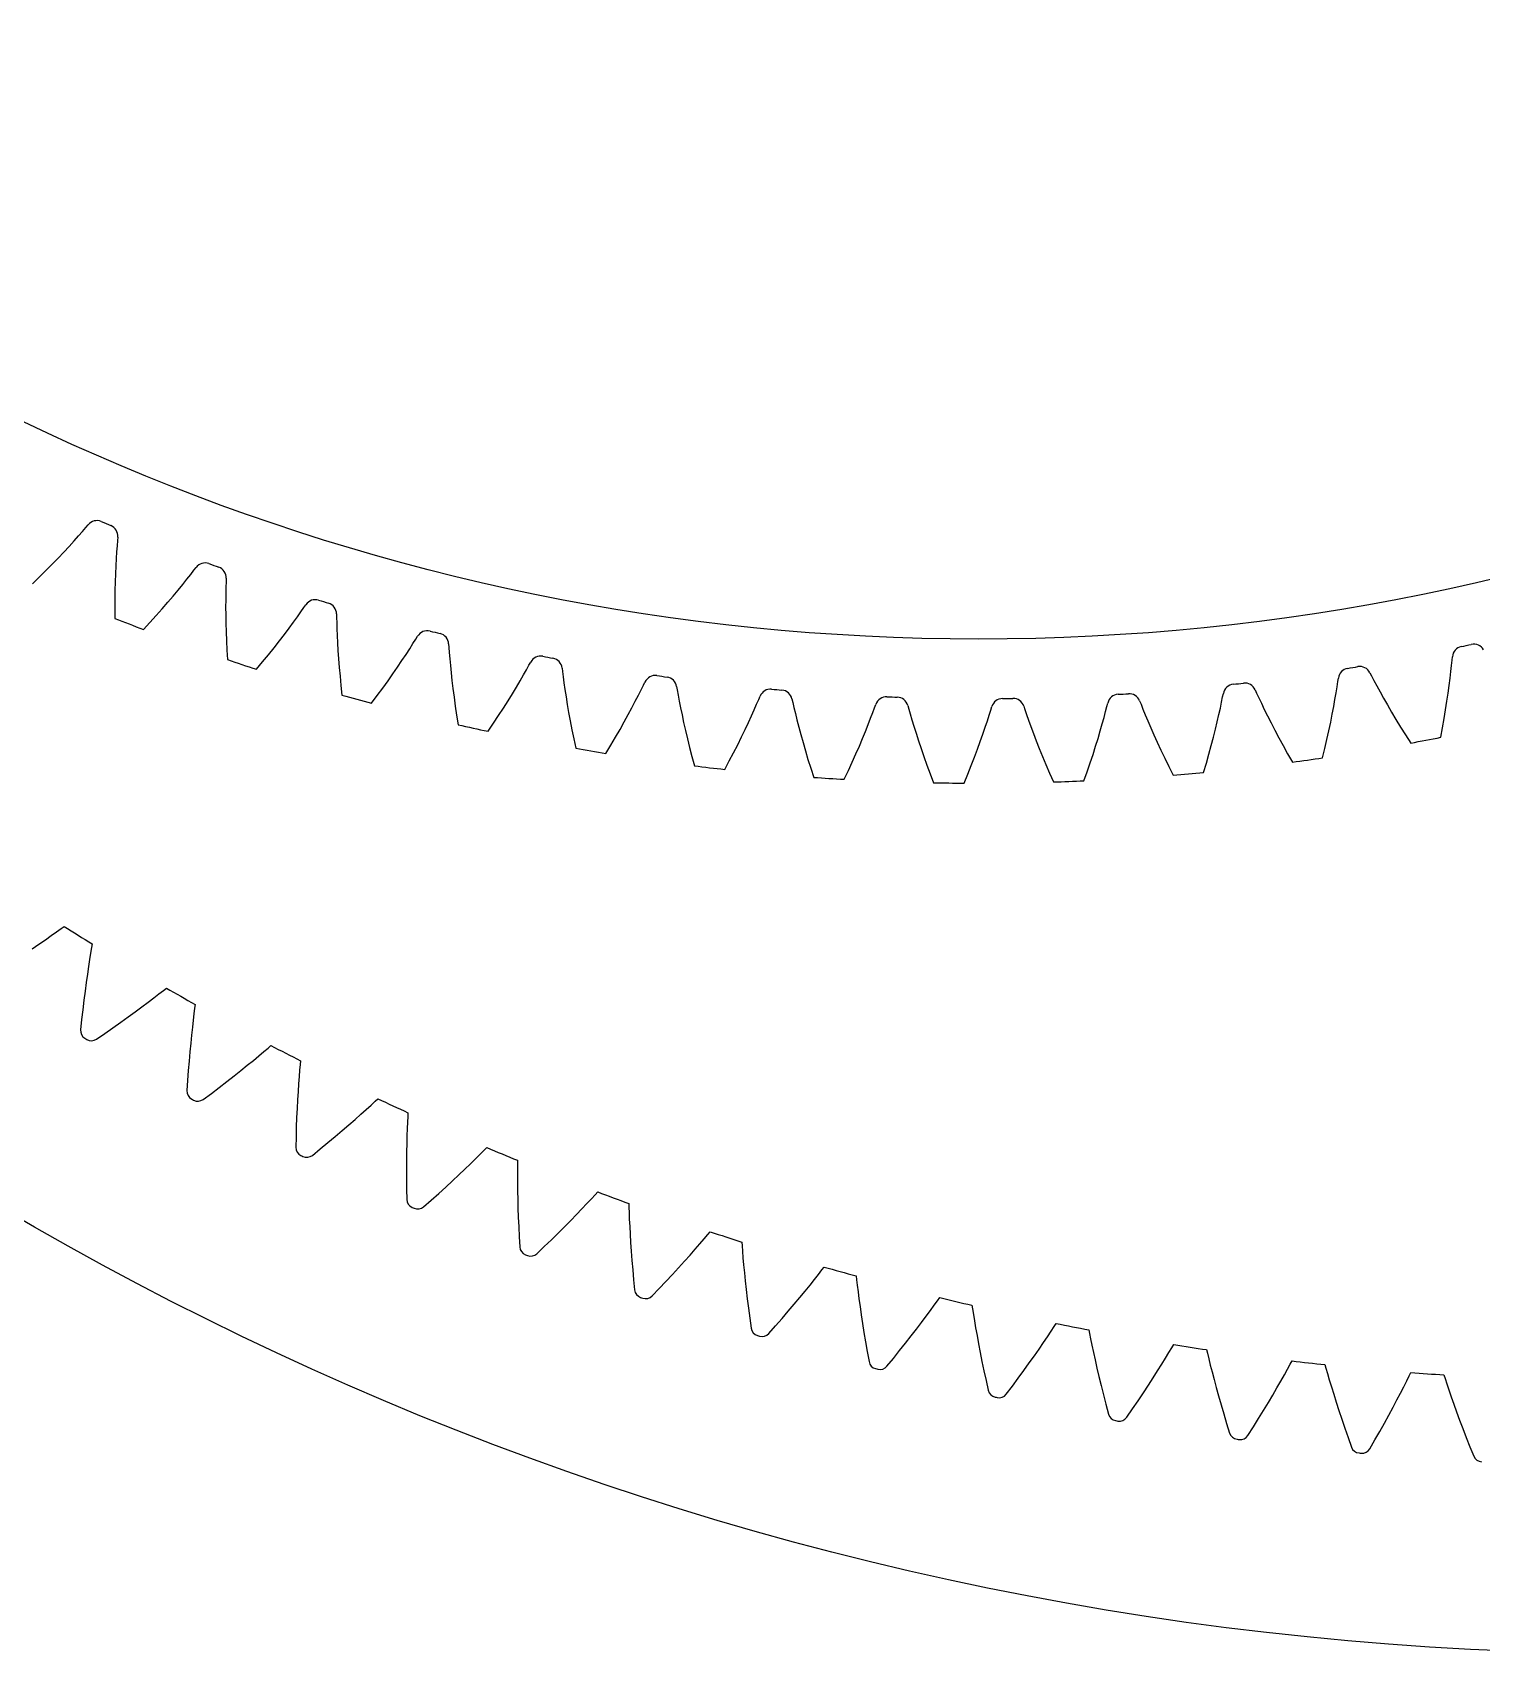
# Model space of a CAD drawing. Header units: millimetres. Extents: x -128 to 128, y -128 to 128.
# Drawn here: x -64 to -6.2, y -128.5 to -63.8 of the extents above; entities that cross this region are included whole.
import ezdxf

# ---------------------------------------------------------------- set-up
doc = ezdxf.new("R2010")
doc.units = ezdxf.units.MM

msp = doc.modelspace()

# ---------------------------------------------------------------- linework, layer by layer
at = {"layer": 'journal'}
msp.add_circle((-26.25, 0), 88, dxfattribs=at)
at = {"layer": 'outer'}
msp.add_circle((0, 0), 128.494929, dxfattribs=at)
at = {"layer": 'output_ring'}
for p, q in [((-63.079265, -99.683825), (-62.899317, -99.554798)), ((-62.899317, -99.554798), (-62.776813, -99.466172)), ((-64.056095, -100.361462), (-63.782305, -100.175275)), ((-63.782305, -100.175275), (-63.526398, -99.998659)), ((-63.526398, -99.998659), (-63.290767, -99.833756)), ((-63.290767, -99.833756), (-63.079265, -99.683825)), ((-61.65464, -100.165628), (-61.680258, -100.314644)), ((-61.758316, -100.78894), (-61.802596, -101.073114)), ((-61.716851, -100.533024), (-61.758316, -100.78894)), ((-61.680258, -100.314644), (-61.716851, -100.533024)), ((-61.848463, -101.380648), (-61.895047, -101.708454)), ((-61.802596, -101.073114), (-61.848463, -101.380648)), ((-61.941674, -102.054384), (-61.987796, -102.416848)), ((-61.895047, -101.708454), (-61.941674, -102.054384)), ((-59.192953, -102.316638), (-58.987701, -102.158259)), ((-58.987701, -102.158259), (-58.81313, -102.022045)), ((-58.81313, -102.022045), (-58.694317, -101.928528)), ((-62.032946, -102.79462), (-62.076718, -103.186721)), ((-61.987796, -102.416848), (-62.032946, -102.79462)), ((-60.218201, -103.080728), (-59.936267, -102.874926)), ((-59.936267, -102.874926), (-59.670247, -102.677796)), ((-59.670247, -102.677796), (-59.421708, -102.490955)), ((-59.421708, -102.490955), (-59.192953, -102.316638)), ((-57.564279, -102.731863), (-57.591992, -102.951547)), ((-57.544721, -102.581932), (-57.564279, -102.731863)), ((-62.076718, -103.186721), (-62.119225, -103.592065)), ((-61.149437, -103.738925), (-60.825548, -103.513637)), ((-60.825548, -103.513637), (-60.514914, -103.293964)), ((-60.514914, -103.293964), (-60.218201, -103.080728)), ((-57.655779, -103.494668), (-57.689145, -103.803809)), ((-57.623052, -103.208933), (-57.655779, -103.494668)), ((-57.591992, -102.951547), (-57.623052, -103.208933)), ((-61.485572, -103.969411), (-61.149437, -103.738925)), ((-57.722406, -104.133233), (-57.754976, -104.480768)), ((-57.689145, -103.803809), (-57.722406, -104.133233)), ((-57.754976, -104.480768), (-57.786371, -104.844804)), ((-55.460151, -105.011618), (-55.219388, -104.814858)), ((-55.219388, -104.814858), (-54.997885, -104.631414)), ((-54.997885, -104.631414), (-54.79922, -104.464847)), ((-54.79922, -104.464847), (-54.630312, -104.321671)), ((-54.630312, -104.321671), (-54.515387, -104.223415)), ((-53.340256, -104.829694), (-53.353722, -104.980295)), ((-57.816175, -105.224096), (-57.844021, -105.617648)), ((-57.786371, -104.844804), (-57.816175, -105.224096)), ((-56.279153, -105.66151), (-55.991326, -105.436425)), ((-55.991326, -105.436425), (-55.717964, -105.219366)), ((-55.717964, -105.219366), (-55.460151, -105.011618)), ((-53.393113, -105.459355), (-53.414234, -105.746181)), ((-53.372509, -105.200922), (-53.393113, -105.459355)), ((-53.353722, -104.980295), (-53.372509, -105.200922)), ((-57.844021, -105.617648), (-57.870066, -106.024381)), ((-56.895123, -106.13182), (-56.58063, -105.893591)), ((-56.58063, -105.893591), (-56.279153, -105.66151)), ((-53.435044, -106.05642), (-53.454928, -106.386922)), ((-53.414234, -105.746181), (-53.435044, -106.05642)), ((-57.221642, -106.375738), (-56.895123, -106.13182)), ((-53.473387, -106.735491), (-53.490004, -107.1005)), ((-53.454928, -106.386922), (-53.473387, -106.735491)), ((-50.926342, -106.96655), (-50.712455, -106.77428)), ((-50.712455, -106.77428), (-50.520704, -106.599799)), ((-50.520704, -106.599799), (-50.357738, -106.449895)), ((-50.357738, -106.449895), (-50.246889, -106.347063)), ((-53.490004, -107.1005), (-53.504411, -107.480688)), ((-51.672457, -107.61889), (-51.408116, -107.390931)), ((-51.408116, -107.390931), (-51.158934, -107.172906)), ((-51.158934, -107.172906), (-50.926342, -106.96655)), ((-49.065336, -107.277451), (-49.075449, -107.536507)), ((-49.055505, -107.056244), (-49.065336, -107.277451)), ((-49.048153, -106.905221), (-49.055505, -107.056244)), ((-53.516285, -107.875046), (-53.525826, -108.2825)), ((-53.504411, -107.480688), (-53.516285, -107.875046)), ((-52.24275, -108.099563), (-51.950926, -107.855454)), ((-51.950926, -107.855454), (-51.672457, -107.61889)), ((-49.084929, -107.823954), (-49.093149, -108.134781)), ((-49.075449, -107.536507), (-49.084929, -107.823954)), ((-52.863696, -108.607291), (-52.54733, -108.350341)), ((-52.54733, -108.350341), (-52.24275, -108.099563)), ((-49.099623, -108.465817), (-49.103941, -108.814848)), ((-49.093149, -108.134781), (-49.099623, -108.465817)), ((-46.343706, -108.741717), (-46.159183, -108.559608)), ((-46.159183, -108.559608), (-46.002425, -108.403223)), ((-46.002425, -108.403223), (-45.895835, -108.295983)), ((-49.103941, -108.814848), (-49.105752, -109.180231)), ((-49.105752, -109.180231), (-49.104741, -109.56069)), ((-47.013804, -109.386053), (-46.773663, -109.158109)), ((-46.773663, -109.158109), (-46.549625, -108.942497)), ((-46.549625, -108.942497), (-46.343706, -108.741717)), ((-44.67669, -108.9563), (-44.677548, -109.177724)), ((-44.677548, -109.177724), (-44.677154, -109.436977)), ((-44.675464, -108.805104), (-44.67669, -108.9563)), ((-49.104741, -109.56069), (-49.100623, -109.955205)), ((-49.100623, -109.955205), (-49.093644, -110.362712)), ((-47.819035, -110.127927), (-47.537344, -109.872192)), ((-47.537344, -109.872192), (-47.26869, -109.624537)), ((-47.26869, -109.624537), (-47.013804, -109.386053)), ((-44.677154, -109.436977), (-44.674977, -109.724571)), ((-44.674977, -109.724571), (-44.670595, -110.035477)), ((-48.418895, -110.660402), (-48.113202, -110.390842)), ((-48.113202, -110.390842), (-47.819035, -110.127927)), ((-44.670595, -110.035477), (-44.663648, -110.366503)), ((-44.663648, -110.366503), (-44.653818, -110.715423)), ((-42.096427, -110.739451), (-41.898813, -110.530491)), ((-41.898813, -110.530491), (-41.721822, -110.341054)), ((-41.721822, -110.341054), (-41.571531, -110.178445)), ((-41.571531, -110.178445), (-41.469374, -110.066973)), ((-40.229373, -110.526219), (-40.224471, -110.677342)), ((-44.653818, -110.715423), (-44.64082, -111.080578)), ((-44.64082, -111.080578), (-44.624391, -111.460684)), ((-42.787261, -111.450072), (-42.54225, -111.201454)), ((-42.54225, -111.201454), (-42.311543, -110.963965)), ((-42.311543, -110.963965), (-42.096427, -110.739451)), ((-40.224471, -110.677342), (-40.216355, -110.898618)), ((-40.216355, -110.898618), (-40.205455, -111.157642)), ((-40.205455, -111.157642), (-40.191625, -111.444912)), ((-44.624391, -111.460684), (-44.604289, -111.854708)), ((-44.604289, -111.854708), (-44.580801, -112.261597)), ((-43.316754, -111.975351), (-43.045658, -111.708411)), ((-43.045658, -111.708411), (-42.787261, -111.450072)), ((-40.191625, -111.444912), (-40.174647, -111.755384)), ((-40.174647, -111.755384), (-40.15429, -112.085857)), ((-37.385082, -112.137664), (-37.215913, -111.94121)), ((-37.215913, -111.94121), (-37.072335, -111.772644)), ((-37.072335, -111.772644), (-36.974779, -111.657124)), ((-43.894542, -112.531698), (-43.600025, -112.249972)), ((-43.600025, -112.249972), (-43.316754, -111.975351)), ((-40.15429, -112.085857), (-40.130328, -112.434092)), ((-40.130328, -112.434092), (-40.102543, -112.798421)), ((-38.000798, -112.834152), (-37.779905, -112.587508)), ((-37.779905, -112.587508), (-37.574065, -112.354461)), ((-37.574065, -112.354461), (-37.385082, -112.137664)), ((-35.717186, -112.065741), (-35.706163, -112.21654)), ((-35.706163, -112.21654), (-35.689087, -112.437306)), ((-35.689087, -112.437306), (-35.667699, -112.695676)), ((-40.102543, -112.798421), (-40.070723, -113.177549)), ((-40.070723, -113.177549), (-40.03467, -113.570434)), ((-38.483248, -113.361093), (-38.235533, -113.092494)), ((-38.235533, -113.092494), (-38.000798, -112.834152)), ((-35.667699, -112.695676), (-35.642238, -112.982149)), ((-35.642238, -112.982149), (-35.612692, -113.291678)), ((-32.648858, -113.357447), (-32.512229, -113.183201)), ((-32.512229, -113.183201), (-32.419435, -113.063822)), ((-40.03467, -113.570434), (-39.994711, -113.976037)), ((-39.015212, -113.924675), (-38.743304, -113.6388)), ((-38.743304, -113.6388), (-38.483248, -113.361093)), ((-35.612692, -113.291678), (-35.578959, -113.621055)), ((-35.578959, -113.621055), (-35.540905, -113.968032)), ((-33.186195, -114.02607), (-32.989968, -113.784872)), ((-32.989968, -113.784872), (-32.809926, -113.560595)), ((-32.809926, -113.560595), (-32.648858, -113.357447)), ((-31.146315, -113.421139), (-31.12919, -113.571367)), ((-31.12919, -113.571367), (-31.103181, -113.79126)), ((-31.103181, -113.79126), (-31.07134, -114.04855)), ((-39.298071, -114.218105), (-39.015212, -113.924675)), ((-35.540905, -113.968032), (-35.498377, -114.330936)), ((-35.498377, -114.330936), (-35.451219, -114.708463)), ((-33.620984, -114.549106), (-33.396911, -114.281463)), ((-33.396911, -114.281463), (-33.186195, -114.02607)), ((-31.07134, -114.04855), (-31.034291, -114.333757)), ((-31.034291, -114.333757), (-30.992225, -114.641834)), ((-28.028161, -114.587438), (-27.898705, -114.407798)), ((-27.898705, -114.407798), (-27.810826, -114.284757)), ((-35.451219, -114.708463), (-35.399274, -115.099564)), ((-35.399274, -115.099564), (-35.342911, -115.503215)), ((-34.366298, -115.4122), (-34.106198, -115.11554)), ((-34.106198, -115.11554), (-33.85761, -114.827523)), ((-33.85761, -114.827523), (-33.620984, -114.549106)), ((-30.992225, -114.641834), (-30.945172, -114.969573)), ((-30.945172, -114.969573), (-30.893087, -115.314723)), ((-28.53796, -115.277288), (-28.351669, -115.028336)), ((-28.351669, -115.028336), (-28.180864, -114.796947)), ((-28.180864, -114.796947), (-28.028161, -114.587438)), ((-26.524271, -114.590186), (-26.501072, -114.739597)), ((-26.501072, -114.739597), (-26.466173, -114.958255)), ((-26.466173, -114.958255), (-26.423932, -115.214044)), ((-34.637033, -115.716852), (-34.366298, -115.4122)), ((-30.893087, -115.314723), (-30.835888, -115.675605)), ((-30.835888, -115.675605), (-30.77347, -116.050911)), ((-29.176344, -116.105291), (-28.951195, -115.817514)), ((-28.951195, -115.817514), (-28.738153, -115.54101)), ((-28.738153, -115.54101), (-28.53796, -115.277288)), ((-26.423932, -115.214044), (-26.375355, -115.497514)), ((-26.375355, -115.497514), (-26.320838, -115.803634)), ((-26.320838, -115.803634), (-26.260542, -116.129197)), ((-23.505501, -115.844687), (-23.361413, -115.629162)), ((-23.361413, -115.629162), (-23.239344, -115.444423)), ((-23.239344, -115.444423), (-23.156523, -115.317922)), ((-21.858648, -115.570961), (-21.829413, -115.71931)), ((-21.829413, -115.71931), (-21.785682, -115.936374)), ((-30.77347, -116.050911), (-30.705717, -116.439586)), ((-30.705717, -116.439586), (-30.633042, -116.840621)), ((-29.66092, -116.710103), (-29.413056, -116.403147)), ((-29.413056, -116.403147), (-29.176344, -116.105291)), ((-26.260542, -116.129197), (-26.194513, -116.471953)), ((-26.194513, -116.471953), (-26.122735, -116.83022)), ((-24.032178, -116.610724), (-23.842837, -116.339105)), ((-23.842837, -116.339105), (-23.666788, -116.082808)), ((-23.666788, -116.082808), (-23.505501, -115.844687)), ((-21.785682, -115.936374), (-21.733109, -116.190241)), ((-21.733109, -116.190241), (-21.673084, -116.47151)), ((-21.673084, -116.47151), (-21.606207, -116.775169)), ((-18.791518, -116.702095), (-18.656283, -116.480907)), ((-18.656283, -116.480907), (-18.541801, -116.291374)), ((-18.541801, -116.291374), (-18.464175, -116.16162)), ((-17.157111, -116.361854), (-17.121888, -116.508896)), ((-29.919086, -117.025477), (-29.66092, -116.710103)), ((-26.122735, -116.83022), (-26.045159, -117.202688)), ((-24.447142, -117.192299), (-24.23384, -116.895634)), ((-24.23384, -116.895634), (-24.032178, -116.610724)), ((-21.606207, -116.775169), (-21.532766, -117.098021)), ((-21.532766, -117.098021), (-21.452901, -117.437819)), ((-19.108541, -117.209777), (-18.943023, -116.946556)), ((-18.943023, -116.946556), (-18.791518, -116.702095)), ((-17.121888, -116.508896), (-17.069396, -116.72401)), ((-17.069396, -116.72401), (-17.006579, -116.975537)), ((-17.006579, -116.975537), (-16.935204, -117.254143)), ((-13.920501, -117.141275), (-13.813794, -116.947258)), ((-13.813794, -116.947258), (-13.74149, -116.814464)), ((-12.427385, -116.961565), (-12.386232, -117.107059)), ((-12.386232, -117.107059), (-12.325066, -117.319868)), ((-26.045159, -117.202688), (-25.961711, -117.588298)), ((-25.961711, -117.588298), (-25.872843, -117.986058)), ((-24.906809, -117.816252), (-24.671588, -117.499503)), ((-24.671588, -117.499503), (-24.447142, -117.192299)), ((-21.452901, -117.437819), (-21.366663, -117.792883)), ((-19.476669, -117.781695), (-19.286719, -117.488846)), ((-19.286719, -117.488846), (-19.108541, -117.209777)), ((-16.935204, -117.254143), (-16.856076, -117.554842)), ((-16.856076, -117.554842), (-16.769612, -117.874453)), ((-14.342849, -117.887874), (-14.188135, -117.618162)), ((-14.188135, -117.618162), (-14.046661, -117.367761)), ((-14.046661, -117.367761), (-13.920501, -117.141275)), ((-12.325066, -117.319868), (-12.252106, -117.568643)), ((-12.252106, -117.568643), (-12.1695, -117.844128)), ((-9.278725, -117.840593), (-9.161847, -117.60918)), ((-9.161847, -117.60918), (-9.063091, -117.410998)), ((-9.063091, -117.410998), (-8.996227, -117.275383)), ((-7.677241, -117.369108), (-7.630226, -117.512815)), ((-7.630226, -117.512815), (-7.560485, -117.72297)), ((-7.560485, -117.72297), (-7.477504, -117.968585)), ((-25.151982, -118.141829), (-24.906809, -117.816252)), ((-21.366663, -117.792883), (-21.274056, -118.161901)), ((-21.274056, -118.161901), (-21.175049, -118.543813)), ((-20.111777, -118.728829), (-19.889585, -118.402807)), ((-19.889585, -118.402807), (-19.677773, -118.08676)), ((-19.677773, -118.08676), (-19.476669, -117.781695)), ((-16.769612, -117.874453), (-16.676042, -118.210735)), ((-16.676042, -118.210735), (-16.575486, -118.562013)), ((-14.687497, -118.474241), (-14.509572, -118.173934)), ((-14.509572, -118.173934), (-14.342849, -117.887874)), ((-12.1695, -117.844128), (-12.078251, -118.141373)), ((-12.078251, -118.141373), (-11.978906, -118.457217)), ((-9.708585, -118.664864), (-9.553592, -118.372282)), ((-9.553592, -118.372282), (-9.409935, -118.096521)), ((-9.409935, -118.096521), (-9.278725, -117.840593)), ((-7.477504, -117.968585), (-7.383801, -118.240495)), ((-7.383801, -118.240495), (-7.280581, -118.533798)), ((-21.175049, -118.543813), (-21.070136, -118.937645)), ((-20.343554, -119.064074), (-20.111777, -118.728829)), ((-16.575486, -118.562013), (-16.468, -118.926975)), ((-16.468, -118.926975), (-16.353597, -119.304561)), ((-15.074904, -119.111577), (-14.876073, -118.787205)), ((-14.876073, -118.787205), (-14.687497, -118.474241)), ((-11.978906, -118.457217), (-11.871784, -118.789431)), ((-11.871784, -118.789431), (-11.757075, -119.136346)), ((-10.049932, -119.292483), (-9.874194, -118.972133)), ((-9.874194, -118.972133), (-9.708585, -118.664864)), ((-7.280581, -118.533798), (-7.168518, -118.845357)), ((-7.168518, -118.845357), (-7.048021, -119.172957)), ((-16.353597, -119.304561), (-16.23281, -119.693817)), ((-15.501701, -119.790698), (-15.2837, -119.446334)), ((-15.2837, -119.446334), (-15.074904, -119.111577)), ((-11.757075, -119.136346), (-11.634887, -119.496652)), ((-11.634887, -119.496652), (-11.505277, -119.869291)), ((-10.430513, -119.96759), (-10.235454, -119.624646)), ((-10.235454, -119.624646), (-10.049932, -119.292483)), ((-7.048021, -119.172957), (-6.919347, -119.514938)), ((-6.919347, -119.514938), (-6.782658, -119.869996)), ((-11.505277, -119.869291), (-11.368813, -120.253333)), ((-10.634379, -120.320505), (-10.430513, -119.96759)), ((-6.782658, -119.869996), (-6.638053, -120.237076)), ((-6.638053, -120.237076), (-6.486138, -120.615273))]:
    msp.add_line(p, q, dxfattribs=at)
for centre, radius, start, end in [((0, 0), 117.619929, 237.742448, 238.386584), ((0, 0), 117.619929, 240.065028, 240.709165), ((-61.760844, -103.626175), 0.36, 174.563059, 239.205203), ((0, 0), 120.994929, 239.205203, 239.24641), ((-61.686301, -103.670566), 0.36, 239.24641, 303.888554), ((0, 0), 117.619929, 242.387609, 243.031746), ((-57.510597, -106.04394), 0.36, 176.88564, 241.527784), ((0, 0), 120.994929, 241.527784, 241.568991), ((-57.434316, -106.085274), 0.36, 241.568991, 306.211134), ((0, 0), 117.619929, 244.71019, 245.354326), ((-53.16586, -108.287475), 0.36, 179.20822, 243.850364), ((0, 0), 120.994929, 243.850364, 243.891571), ((-53.087967, -108.325684), 0.36, 243.891571, 308.533715), ((0, 0), 117.619929, 247.03277, 247.676907), ((-48.733772, -110.353094), 0.36, 181.530801, 246.172945), ((0, 0), 117.619929, 249.355351, 249.999488), ((0, 0), 120.994929, 246.172945, 246.214152), ((-48.654394, -110.388115), 0.36, 246.214152, 310.856296), ((0, 0), 117.619929, 251.677932, 252.322068), ((-44.221614, -112.237404), 0.36, 183.853382, 248.495526), ((0, 0), 120.994929, 248.495526, 248.536732), ((-44.140882, -112.269179), 0.36, 248.536732, 313.178876), ((0, 0), 117.619929, 254.000512, 254.644649), ((-39.636801, -113.937307), 0.36, 186.175962, 250.818106), ((0, 0), 120.994929, 250.818106, 250.859313), ((-39.554847, -113.965785), 0.36, 250.859313, 315.501457), ((0, 0), 117.619929, 256.323093, 256.96723), ((-34.986864, -115.450012), 0.36, 188.498543, 253.140687), ((0, 0), 120.994929, 253.140687, 253.181894), ((-34.903824, -115.475145), 0.36, 253.181894, 317.824038), ((0, 0), 117.619929, 258.645674, 259.28981), ((0, 0), 117.619929, 260.968254, 261.612391), ((-30.279444, -116.773033), 0.36, 190.821124, 255.463268), ((0, 0), 120.994929, 255.463268, 255.504474), ((-30.195453, -116.79478), 0.36, 255.504474, 320.146618), ((0, 0), 117.619929, 263.290835, 263.934972), ((0, 0), 117.619929, 265.613416, 266.257552), ((-25.522274, -117.904196), 0.36, 193.143704, 257.785848), ((0, 0), 120.994929, 257.785848, 257.827055), ((-25.437472, -117.922521), 0.36, 257.827055, 322.469199), ((-20.723172, -118.841643), 0.36, 195.466285, 260.108429), ((-20.637696, -118.856516), 0.36, 260.149636, 324.79178), ((0, 0), 120.994929, 260.108429, 260.149636), ((-15.890022, -119.583833), 0.36, 197.788866, 262.431009), ((0, 0), 120.994929, 262.431009, 262.472216), ((-15.804013, -119.595231), 0.36, 262.472216, 327.11436), ((-11.030764, -120.129548), 0.36, 200.111446, 264.75359), ((-10.944364, -120.13745), 0.36, 264.794797, 329.436941), ((0, 0), 120.994929, 264.75359, 264.794797), ((-6.153383, -120.47789), 0.36, 202.434027, 267.076171)]:
    msp.add_arc(centre, radius, start, end, dxfattribs=at)
at = {"layer": 'thin_ring_external'}
for p, q in [((-61.907112, -83.540927), (-61.813401, -83.433942)), ((-62.577526, -84.298154), (-62.381514, -84.08224)), ((-62.381514, -84.08224), (-62.202232, -83.880921)), ((-62.202232, -83.880921), (-62.042341, -83.698099)), ((-62.042341, -83.698099), (-61.907112, -83.540927)), ((-60.646471, -84.067824), (-60.663306, -84.274479)), ((-60.636178, -83.925973), (-60.646471, -84.067824)), ((-63.252332, -85.011295), (-63.013847, -84.764295)), ((-63.013847, -84.764295), (-62.78866, -84.526116)), ((-62.78866, -84.526116), (-62.577526, -84.298154)), ((-60.681068, -84.516705), (-60.698369, -84.785726)), ((-60.663306, -84.274479), (-60.681068, -84.516705)), ((-63.767094, -85.527492), (-63.503556, -85.266)), ((-63.503556, -85.266), (-63.252332, -85.011295)), ((-60.728182, -85.387311), (-60.739461, -85.714895)), ((-60.714301, -85.076905), (-60.728182, -85.387311)), ((-60.698369, -84.785726), (-60.714301, -85.076905)), ((-57.872324, -85.607245), (-57.721977, -85.416498)), ((-57.721977, -85.416498), (-57.59495, -85.252626)), ((-57.59495, -85.252626), (-57.506824, -85.140996)), ((-64.042612, -85.794994), (-63.767094, -85.527492)), ((-60.747674, -86.05814), (-60.75242, -86.415862)), ((-60.739461, -85.714895), (-60.747674, -86.05814)), ((-58.425044, -86.281542), (-58.225825, -86.043097)), ((-58.225825, -86.043097), (-58.041093, -85.817456)), ((-58.041093, -85.817456), (-57.872324, -85.607245)), ((-56.315311, -85.921712), (-56.320682, -86.164528)), ((-56.309049, -85.714466), (-56.315311, -85.921712)), ((-56.306014, -85.572275), (-56.309049, -85.714466)), ((-60.75242, -86.415862), (-60.753344, -86.787116)), ((-58.863338, -86.789764), (-58.637776, -86.530909)), ((-58.637776, -86.530909), (-58.425044, -86.281542)), ((-56.324223, -86.434082), (-56.325267, -86.725695)), ((-56.320682, -86.164528), (-56.324223, -86.434082)), ((-53.201013, -86.741911), (-53.118701, -86.625926)), ((-60.753344, -86.787116), (-60.750127, -87.171117)), ((-59.612571, -87.612792), (-59.35107, -87.331571)), ((-59.35107, -87.331571), (-59.101228, -87.056964)), ((-59.101228, -87.056964), (-58.863338, -86.789764)), ((-56.325267, -86.725695), (-56.323281, -87.036404)), ((-56.323281, -87.036404), (-56.317818, -87.364138)), ((-53.790703, -87.563563), (-53.617733, -87.328784)), ((-53.617733, -87.328784), (-53.459918, -87.11023)), ((-53.459918, -87.11023), (-53.319507, -86.912055)), ((-53.319507, -86.912055), (-53.201013, -86.741911)), ((-51.897436, -86.995329), (-51.893208, -87.13749)), ((-51.893208, -87.13749), (-51.888879, -87.344785)), ((-51.888879, -87.344785), (-51.881844, -87.587558)), ((-56.317818, -87.364138), (-56.308494, -87.707353)), ((-56.308494, -87.707353), (-56.294968, -88.064852)), ((-54.177208, -88.071773), (-53.977486, -87.811869)), ((-53.977486, -87.811869), (-53.790703, -87.563563)), ((-51.881844, -87.587558), (-51.871618, -87.856941)), ((-51.871618, -87.856941), (-51.85777, -88.148227)), ((-48.846415, -88.180868), (-48.736763, -88.004896)), ((-48.736763, -88.004896), (-48.660482, -87.88486)), ((-56.294968, -88.064852), (-56.276934, -88.435668)), ((-56.276934, -88.435668), (-56.254115, -88.819005)), ((-54.84869, -88.907812), (-54.613196, -88.620807)), ((-54.613196, -88.620807), (-54.389258, -88.341808)), ((-54.389258, -88.341808), (-54.177208, -88.071773)), ((-51.85777, -88.148227), (-51.839921, -88.45843)), ((-51.839921, -88.45843), (-51.817732, -88.785457)), ((-49.28373, -88.855586), (-49.122974, -88.612281)), ((-49.122974, -88.612281), (-48.976524, -88.385954)), ((-48.976524, -88.385954), (-48.846415, -88.180868)), ((-47.421947, -88.191422), (-47.410466, -88.333181)), ((-47.410466, -88.333181), (-47.395558, -88.539985)), ((-47.395558, -88.539985), (-47.376136, -88.782083)), ((-55.09549, -89.202019), (-54.84869, -88.907812)), ((-51.817732, -88.785457), (-51.790895, -89.127749)), ((-51.790895, -89.127749), (-51.759133, -89.48409)), ((-49.643782, -89.382869), (-49.457591, -89.113106)), ((-49.457591, -89.113106), (-49.28373, -88.855586)), ((-47.376136, -88.782083), (-47.352168, -89.050592)), ((-47.352168, -89.050592), (-47.323466, -89.340791)), ((-44.43384, -89.43109), (-44.314372, -89.219628)), ((-44.314372, -89.219628), (-44.213848, -89.038286)), ((-44.213848, -89.038286), (-44.143795, -88.914511)), ((-42.891223, -89.157433), (-42.872518, -89.298421)), ((-42.872518, -89.298421), (-42.847071, -89.504194)), ((-7.428944, -89.560467), (-7.398127, -89.292658)), ((-7.398127, -89.292658), (-7.372528, -89.051135)), ((-7.372528, -89.051135), (-7.352344, -88.844779)), ((-7.352344, -88.844779), (-7.337246, -88.703359)), ((-51.759133, -89.48409), (-51.722188, -89.853502)), ((-51.722188, -89.853502), (-51.679825, -90.235173)), ((-50.051166, -89.953448), (-49.841767, -89.663378)), ((-49.841767, -89.663378), (-49.643782, -89.382869)), ((-47.323466, -89.340791), (-47.289801, -89.649677)), ((-47.289801, -89.649677), (-47.250942, -89.975145)), ((-44.87715, -90.181856), (-44.716665, -89.915795)), ((-44.716665, -89.915795), (-44.568542, -89.664599)), ((-44.568542, -89.664599), (-44.43384, -89.43109)), ((-42.847071, -89.504194), (-42.815312, -89.744984)), ((-42.815312, -89.744984), (-42.777665, -90.011919)), ((-39.735201, -90.025624), (-39.644067, -89.839385)), ((-39.644067, -89.839385), (-39.580426, -89.712195)), ((-38.317084, -89.890843), (-38.291205, -90.030692)), ((-11.982054, -90.138768), (-11.944157, -89.898868)), ((-11.944157, -89.898868), (-11.913463, -89.693812)), ((-11.913463, -89.693812), (-11.891163, -89.553347)), ((-10.632796, -89.342494), (-10.565927, -89.468017)), ((-10.565927, -89.468017), (-10.470067, -89.651867)), ((-10.470067, -89.651867), (-10.356039, -89.866311)), ((-10.356039, -89.866311), (-10.227344, -90.103184)), ((-7.506591, -90.157764), (-7.465049, -89.849839)), ((-7.465049, -89.849839), (-7.428944, -89.560467)), ((-50.503155, -90.558528), (-50.271699, -90.252103)), ((-50.271699, -90.252103), (-50.051166, -89.953448)), ((-47.250942, -89.975145), (-47.206663, -90.31562)), ((-47.206663, -90.31562), (-47.156747, -90.669875)), ((-45.232728, -90.751027), (-45.049323, -90.460774)), ((-45.049323, -90.460774), (-44.87715, -90.181856)), ((-42.777665, -90.011919), (-42.734183, -90.300275)), ((-42.734183, -90.300275), (-42.68479, -90.607039)), ((-40.101422, -90.741424), (-39.966319, -90.482993)), ((-39.966319, -90.482993), (-39.843715, -90.242909)), ((-39.843715, -90.242909), (-39.735201, -90.025624)), ((-38.291205, -90.030692), (-38.255284, -90.234897)), ((-38.255284, -90.234897), (-38.211272, -90.473752)), ((-38.211272, -90.473752), (-38.160044, -90.738416)), ((-35.218126, -90.819296), (-35.120848, -90.596753)), ((-35.120848, -90.596753), (-35.039343, -90.406104)), ((-35.039343, -90.406104), (-34.982279, -90.27583)), ((-33.711464, -90.389738), (-33.678477, -90.528084)), ((-33.678477, -90.528084), (-33.632176, -90.730188)), ((-21.135909, -90.68827), (-21.0994, -90.550812)), ((-19.82609, -90.469396), (-19.772371, -90.601084)), ((-16.603205, -90.749717), (-16.553107, -90.512064)), ((-16.553107, -90.512064), (-16.511983, -90.308843)), ((-16.511983, -90.308843), (-16.48254, -90.169701)), ((-15.215048, -90.023375), (-15.154676, -90.152149)), ((-15.154676, -90.152149), (-15.068328, -90.340654)), ((-15.068328, -90.340654), (-14.965399, -90.56064)), ((-14.965399, -90.56064), (-14.848966, -90.803776)), ((-12.077339, -90.691805), (-12.026506, -90.404655)), ((-12.026506, -90.404655), (-11.982054, -90.138768)), ((-10.227344, -90.103184), (-10.085685, -90.358081)), ((-10.085685, -90.358081), (-9.932046, -90.628154)), ((-7.606709, -90.821367), (-7.553749, -90.482133)), ((-7.553749, -90.482133), (-7.506591, -90.157764)), ((-47.156747, -90.669875), (-47.100988, -91.036918)), ((-47.100988, -91.036918), (-47.039192, -91.415929)), ((-45.632038, -91.360937), (-45.427043, -91.05141)), ((-45.427043, -91.05141), (-45.232728, -90.751027)), ((-42.68479, -90.607039), (-42.629363, -90.930098)), ((-42.629363, -90.930098), (-42.567757, -91.267868)), ((-40.40582, -91.302678), (-40.248113, -91.015332)), ((-40.248113, -91.015332), (-40.101422, -90.741424)), ((-38.160044, -90.738416), (-38.101894, -91.024175)), ((-38.101894, -91.024175), (-38.036902, -91.328018)), ((-35.450043, -91.330319), (-35.328311, -91.065326)), ((-35.328311, -91.065326), (-35.218126, -90.819296)), ((-33.632176, -90.730188), (-33.576025, -90.966484)), ((-33.576025, -90.966484), (-33.511351, -91.228187)), ((-33.511351, -91.228187), (-33.438686, -91.510604)), ((-30.666619, -91.410081), (-30.569141, -91.158745)), ((-30.569141, -91.158745), (-30.483353, -90.931525)), ((-30.483353, -90.931525), (-30.411689, -90.736963)), ((-30.411689, -90.736963), (-30.361351, -90.603946)), ((-29.086377, -90.652817), (-29.046369, -90.789297)), ((-29.046369, -90.789297), (-28.989809, -90.988774)), ((-28.989809, -90.988774), (-28.921666, -91.221894)), ((-28.921666, -91.221894), (-28.843713, -91.479954)), ((-25.908887, -91.260372), (-25.834813, -91.029068)), ((-25.834813, -91.029068), (-25.773177, -90.831101)), ((-25.773177, -90.831101), (-25.729697, -90.695686)), ((-24.45389, -90.679393), (-24.406966, -90.813652)), ((-24.406966, -90.813652), (-24.340294, -91.009981)), ((-24.340294, -91.009981), (-24.260337, -91.239317)), ((-24.260337, -91.239317), (-24.169309, -91.49306)), ((-21.32086, -91.383877), (-21.249523, -91.12391)), ((-21.249523, -91.12391), (-21.187356, -90.889126)), ((-21.187356, -90.889126), (-21.135909, -90.68827)), ((-19.772371, -90.601084), (-19.695762, -90.793753)), ((-19.695762, -90.793753), (-19.604199, -91.018708)), ((-19.604199, -91.018708), (-19.500333, -91.267472)), ((-16.726604, -91.297167), (-16.661175, -91.012987)), ((-16.661175, -91.012987), (-16.603205, -90.749717)), ((-14.848966, -90.803776), (-14.720507, -91.065573)), ((-14.720507, -91.065573), (-14.580859, -91.343139)), ((-12.198209, -91.318746), (-12.13455, -90.997208)), ((-12.13455, -90.997208), (-12.077339, -90.691805)), ((-9.932046, -90.628154), (-9.767052, -90.911378)), ((-9.767052, -90.911378), (-9.59112, -91.20622)), ((-9.59112, -91.20622), (-9.40454, -91.511468)), ((-7.730771, -91.539731), (-7.665656, -91.174231)), ((-7.665656, -91.174231), (-7.606709, -90.821367)), ((-45.847545, -91.67878), (-45.632038, -91.360937)), ((-42.567757, -91.267868), (-42.499817, -91.619112)), ((-42.499817, -91.619112), (-42.42539, -91.982829)), ((-40.752888, -91.91183), (-40.574164, -91.601917)), ((-40.574164, -91.601917), (-40.40582, -91.302678)), ((-38.036902, -91.328018), (-37.965053, -91.647825)), ((-37.965053, -91.647825), (-37.88628, -91.982009)), ((-35.725385, -91.906383), (-35.582556, -91.61136)), ((-35.582556, -91.61136), (-35.450043, -91.330319)), ((-33.438686, -91.510604), (-33.358264, -91.810732)), ((-33.358264, -91.810732), (-33.270179, -92.126453)), ((-30.892652, -91.968384), (-30.774661, -91.680943)), ((-30.774661, -91.680943), (-30.666619, -91.410081)), ((-28.843713, -91.479954), (-28.756723, -91.758292)), ((-28.756723, -91.758292), (-28.661082, -92.053922)), ((-26.190636, -92.085473), (-26.087476, -91.792382)), ((-26.087476, -91.792382), (-25.993405, -91.516357)), ((-25.993405, -91.516357), (-25.908887, -91.260372)), ((-24.169309, -91.49306), (-24.06822, -91.766594)), ((-24.06822, -91.766594), (-23.957608, -92.056954)), ((-21.488774, -91.962322), (-21.400714, -91.664346)), ((-21.400714, -91.664346), (-21.32086, -91.383877)), ((-19.500333, -91.267472), (-19.385409, -91.535486)), ((-19.385409, -91.535486), (-19.260116, -91.81982)), ((-19.260116, -91.81982), (-19.124868, -92.118395)), ((-16.879328, -91.917119), (-16.799334, -91.599251)), ((-16.799334, -91.599251), (-16.726604, -91.297167)), ((-14.580859, -91.343139), (-14.430542, -91.634418)), ((-14.430542, -91.634418), (-14.269895, -91.937859)), ((-12.345309, -92.004227), (-12.268421, -91.654833)), ((-12.268421, -91.654833), (-12.198209, -91.318746)), ((-9.40454, -91.511468), (-9.207517, -91.826129)), ((-9.207517, -91.826129), (-9.000197, -92.149372)), ((-7.802226, -91.917039), (-7.730771, -91.539731)), ((-42.42539, -91.982829), (-42.344322, -92.35819)), ((-41.140809, -92.559853), (-40.941812, -92.23142)), ((-40.941812, -92.23142), (-40.752888, -91.91183)), ((-37.88628, -91.982009), (-37.800494, -92.329325)), ((-37.800494, -92.329325), (-37.707592, -92.688768)), ((-36.213256, -92.861282), (-36.040897, -92.532462)), ((-36.040897, -92.532462), (-35.878231, -92.213828)), ((-35.878231, -92.213828), (-35.725385, -91.906383)), ((-33.270179, -92.126453), (-33.174445, -92.456179)), ((-33.174445, -92.456179), (-33.071037, -92.798662)), ((-31.157179, -92.585164), (-31.020231, -92.270316)), ((-31.020231, -92.270316), (-30.892652, -91.968384)), ((-28.661082, -92.053922), (-28.55699, -92.364734)), ((-28.55699, -92.364734), (-28.444545, -92.689141)), ((-26.423324, -92.714955), (-26.302631, -92.393525)), ((-26.302631, -92.393525), (-26.190636, -92.085473)), ((-23.957608, -92.056954), (-23.837782, -92.362045)), ((-23.837782, -92.362045), (-23.70892, -92.680288)), ((-21.689017, -92.602864), (-21.584894, -92.27569)), ((-21.584894, -92.27569), (-21.488774, -91.962322)), ((-19.124868, -92.118395), (-18.979924, -92.429643)), ((-18.979924, -92.429643), (-18.825448, -92.752328)), ((-17.061237, -92.594195), (-16.96661, -92.249182)), ((-16.96661, -92.249182), (-16.879328, -91.917119)), ((-14.269895, -91.937859), (-14.099144, -92.252235)), ((-14.099144, -92.252235), (-13.918444, -92.576546)), ((-12.519629, -92.739093), (-12.429001, -92.365925)), ((-12.429001, -92.365925), (-12.345309, -92.004227)), ((-37.707592, -92.688768), (-37.607464, -93.0595)), ((-36.395223, -93.199447), (-36.213256, -92.861282)), ((-33.071037, -92.798662), (-32.959903, -93.152892)), ((-32.959903, -93.152892), (-32.840975, -93.518028)), ((-31.458707, -93.248879), (-31.303363, -92.911688)), ((-31.303363, -92.911688), (-31.157179, -92.585164)), ((-28.444545, -92.689141), (-28.323785, -93.025898)), ((-28.323785, -93.025898), (-28.194708, -93.373991)), ((-26.69057, -93.393201), (-26.552646, -93.048518)), ((-26.552646, -93.048518), (-26.423324, -92.714955)), ((-23.70892, -92.680288), (-23.571122, -93.01044)), ((-23.571122, -93.01044), (-23.42444, -93.351488)), ((-21.921283, -93.293871), (-21.801138, -92.942595)), ((-21.801138, -92.942595), (-21.689017, -92.602864)), ((-18.825448, -92.752328), (-18.661543, -93.085442)), ((-18.661543, -93.085442), (-18.488272, -93.428144)), ((-17.272853, -93.319201), (-17.163289, -92.951148)), ((-17.163289, -92.951148), (-17.061237, -92.594195)), ((-13.918444, -92.576546), (-13.7279, -92.909954)), ((-31.62317, -93.595895), (-31.458707, -93.248879)), ((-28.194708, -93.373991), (-28.057291, -93.732578)), ((-26.837099, -93.748162), (-26.69057, -93.393201)), ((-23.42444, -93.351488), (-23.268893, -93.702591)), ((-22.049497, -93.65585), (-21.921283, -93.293871))]:
    msp.add_line(p, q, dxfattribs=at)
for centre, radius, start, end in [((-61.465928, -83.719884), 0.45, 67.186433, 140.548393), ((-26.25, 0), 90.375, 247.186433, 247.447714), ((-61.083783, -83.879605), 0.45, 354.085753, 67.447714), ((-57.145204, -85.408823), 0.45, 70.113262, 143.475222), ((-26.25, 0), 90.375, 250.113262, 250.374543), ((-56.755402, -85.548823), 0.45, 357.012583, 70.374543), ((-52.743878, -86.874939), 0.45, 73.040091, 146.402051), ((-26.25, 0), 90.375, 253.040091, 253.301372), ((-52.347436, -86.994853), 0.45, 359.939412, 73.301372), ((-26.25, 0), 93.75, 248.407592, 249.153384), ((-48.273432, -88.114409), 0.45, 75.966921, 149.328881), ((-26.25, 0), 90.375, 255.966921, 256.228201), ((-47.871384, -88.213924), 0.45, 2.866241, 76.228201), ((-6.88853, -88.737332), 0.45, 102.308384, 175.670344), ((-26.25, 0), 90.375, 282.308384, 282.569665), ((-6.484072, -88.648117), 0.45, 29.207705, 102.569665), ((-26.25, 0), 93.75, 251.334421, 252.080213), ((-43.74553, -89.123998), 0.45, 78.89375, 152.25571), ((-26.25, 0), 90.375, 258.89375, 259.155031), ((-43.338925, -89.202855), 0.45, 5.793071, 79.155031), ((-11.444767, -89.610187), 0.45, 99.381555, 172.743515), ((-26.25, 0), 90.375, 279.381555, 279.642836), ((-11.036281, -89.541741), 0.45, 26.280875, 99.642836), ((-39.171984, -89.901073), 0.45, 81.820579, 155.182539), ((-26.25, 0), 90.375, 261.820579, 262.08186), ((-38.761883, -89.959065), 0.45, 8.7199, 82.08186), ((-16.039629, -90.24926), 0.45, 96.454725, 169.816686), ((-26.25, 0), 90.375, 276.454725, 276.716006), ((-15.628181, -90.20176), 0.45, 23.354046, 96.716006), ((-26.25, 0), 93.75, 254.26125, 255.007043), ((-34.564726, -90.443607), 0.45, 84.747408, 158.109368), ((-26.25, 0), 90.375, 264.747408, 265.008689), ((-34.152199, -90.480583), 0.45, 11.646729, 85.008689), ((-29.935775, -90.750183), 0.45, 87.674238, 161.036198), ((-26.25, 0), 90.375, 267.674238, 267.935518), ((-29.521898, -90.766047), 0.45, 14.573558, 87.935518), ((-25.297209, -90.820002), 0.45, 90.601067, 163.963027), ((-26.25, 0), 90.375, 270.601067, 270.862348), ((-24.883062, -90.814713), 0.45, 17.500388, 90.862348), ((-20.661129, -90.652883), 0.45, 93.527896, 166.889856), ((-26.25, 0), 90.375, 273.527896, 273.789177), ((-20.247792, -90.626454), 0.45, 20.427217, 93.789177), ((-26.25, 0), 93.75, 257.188079, 257.933872), ((-26.25, 0), 93.75, 260.114909, 260.860701), ((-26.25, 0), 93.75, 280.602714, 281.348506), ((-26.25, 0), 93.75, 263.041738, 263.78753), ((-26.25, 0), 93.75, 277.675884, 278.421677), ((-26.25, 0), 93.75, 265.968567, 266.71436), ((-26.25, 0), 93.75, 268.895396, 269.641189), ((-26.25, 0), 93.75, 271.822226, 272.568018), ((-26.25, 0), 93.75, 274.749055, 275.494847)]:
    msp.add_arc(centre, radius, start, end, dxfattribs=at)

doc.saveas('drawing.dxf')
